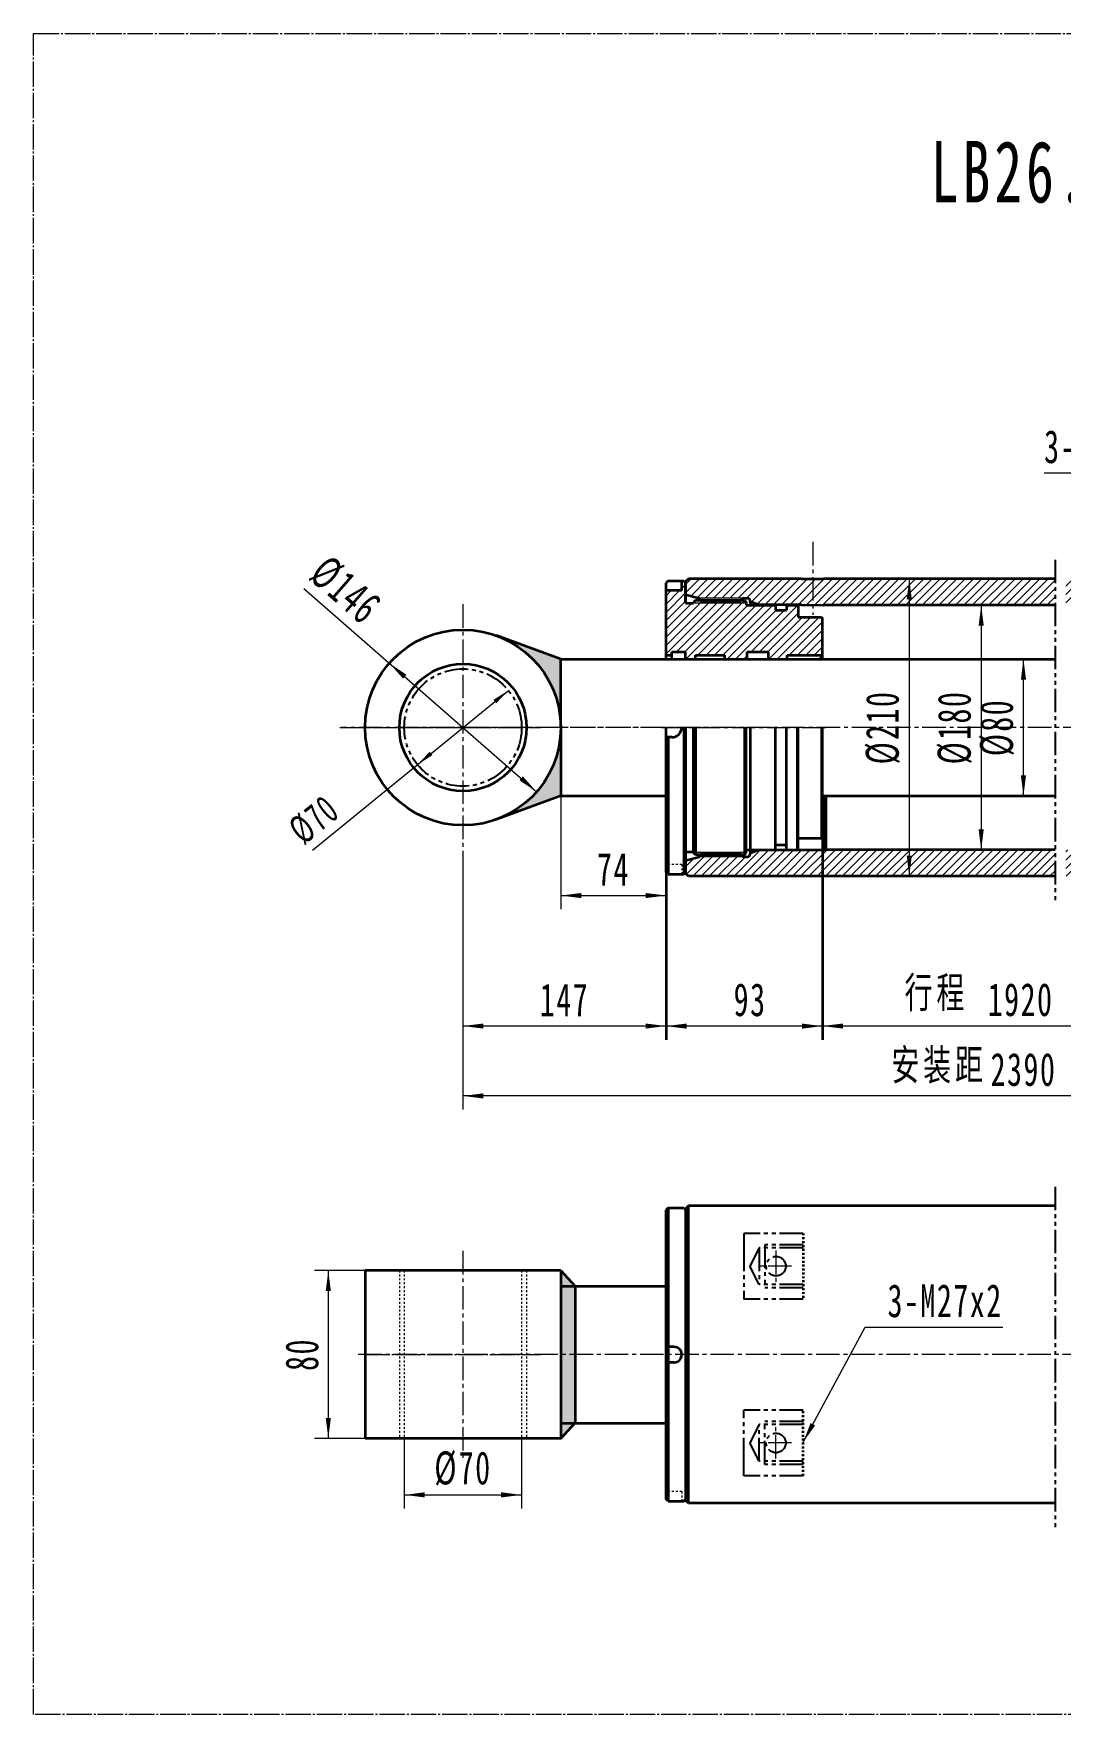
# Model space of a CAD drawing. Header units: millimetres. Extents: x -569 to 3326, y -244 to 615.
# Drawn here: x -569 to -44, y -244 to 615 of the extents above; entities that cross this region are included whole.
import ezdxf

# ---------------------------------------------------------------- set-up
doc = ezdxf.new("R2010")
doc.units = ezdxf.units.MM
for name, pattern in [('AD_LTYPE2 0 mm', [16, 13, -1, 1, -1]), ('双点画线', [22, 12, -2, 2, -2, 2, -2]), ('点画线', [18, 12, -2, 2, -2]), ('虚线', [2, 1, -1])]:
    doc.linetypes.add(name, pattern=pattern)
doc.layers.get('0').update_dxf_attribs({"lineweight": 35})
for name, color, linetype, lineweight in [('ACAD1轮廓实线层', 7, 'Continuous', 30), ('ACAD3中心线层', 1, 'AD_LTYPE2 0 mm', 0), ('EB0', 7, 'Continuous', 35), ('中心线层', 1, '点画线', 18), ('剖面线层', 4, 'Continuous', 18), ('尺寸线层', 3, 'Continuous', 18), ('细实线层', 7, 'Continuous', 18), ('虚线层', 6, '虚线', 18)]:
    doc.layers.add(name, color=color, linetype=linetype, lineweight=lineweight)
doc.styles.add('UserTxtStyle7', font='', dxfattribs={"width": 0.667})
doc.styles.add('标准', font='', dxfattribs={"width": 0.667})
doc.styles.get('UserTxtStyle7').set_extended_font_data('宋体')
doc.styles.get('标准').set_extended_font_data('宋体')
doc.dimstyles.new('标准', dxfattribs={"dimscale": 3.5, "dimtxt": 4.816406, "dimasz": 3, "dimexe": 2, "dimexo": 0, "dimgap": 1.465905, "dimtad": 1, "dimdec": 1, "dimdsep": 46, "dimtxsty": '标准', "dimblk": '_CAXARROW', "dimcen": 0, "dimdle": 3, "dimaunit": 1, "dimazin": 2, "dimtfac": 0.707107, "dimtdec": 3, "dimtmove": 0, "dimatfit": 3, "dimfxl": 1, "dimfrac": 2, "dimtolj": 1, "dimtzin": 0, "dimlwd": 18, "dimarcsym": 0})
pattern_1 = [(45, (0, 0), (-2.12132, 2.12132), [])]

# ---------------------------------------------------------------- blocks, each defined once
blk = doc.blocks.new('*X3')
at = {"layer": '尺寸线层', "linetype": 'Continuous', "lineweight": 18, "transparency": 16777216}
for points in [[(-245.35, 107.4), (-234.85, 106.09), (-234.85, 108.71)], [(-165.4, 107.4), (-175.9, 106.09), (-175.9, 108.71)]]:
    blk.add_hatch(color=0, dxfattribs=at).paths.add_polyline_path(points, flags=0)
at = {"layer": '尺寸线层', "color": 0, "linetype": 'Continuous', "lineweight": 35, "transparency": 16777216}
for p, q in [((-165.4, 204.05), (-165.4, 100.4)), ((-245.35, 186.05), (-245.35, 100.4))]:
    blk.add_line(p, q, dxfattribs=at)
at = {"layer": '尺寸线层', "color": 0, "linetype": 'Continuous', "lineweight": 18, "transparency": 16777216}
blk.add_line((-165.4, 107.4), (-245.35, 107.4), dxfattribs=at)
at = {"layer": '尺寸线层', "color": 0, "linetype": 'Continuous', "lineweight": 35, "transparency": 16777216, "insert": (-202.41, 120.82), "char_height": 16.857, "width": 33.7148, "attachment_point": 5, "line_spacing_factor": 1.15057, "style": '标准'}
blk.add_mtext('\\T1.1;93', dxfattribs=at)
blk = doc.blocks.new('_CAXARROW')
blk.add_hatch(color=0).paths.add_polyline_path([(0, 0), (-1, 0.125), (-1, -0.125)], flags=0)
blk = doc.blocks.new('*X6')
at = {"layer": '尺寸线层', "linetype": 'Continuous', "lineweight": 18, "transparency": 16777216}
for points in [[(-165.4, 107.44), (-154.9, 106.13), (-154.9, 108.75)], [(37.07, 107.44), (26.57, 106.13), (26.57, 108.75)]]:
    blk.add_hatch(color=0, dxfattribs=at).paths.add_polyline_path(points, flags=0)
at = {"layer": '尺寸线层', "color": 0, "linetype": 'Continuous', "transparency": 16777216}
for p, q in [((-165.4, 204.05), (-165.4, 100.44)), ((37.07, 199.55), (37.07, 100.44))]:
    blk.add_line(p, q, dxfattribs=at)
at = {"layer": '尺寸线层', "color": 0, "linetype": 'Continuous', "lineweight": 18, "transparency": 16777216}
blk.add_line((37.07, 107.44), (-165.4, 107.44), dxfattribs=at)
at = {"layer": '尺寸线层', "color": 0, "transparency": 16777216, "insert": (-64.16, 120.86), "char_height": 16.857, "width": 63.5155, "attachment_point": 5, "line_spacing_factor": 1.15057, "style": '标准'}
blk.add_mtext('\\T1.1;1920', dxfattribs=at)
blk = doc.blocks.new('*X8')
at = {"layer": '尺寸线层', "linetype": 'Continuous', "lineweight": 18, "transparency": 16777216}
for points in [[(-325.92, 279.01), (-333.61, 274.19), (-332.18, 272.45)], [(-372.43, 241.1), (-366.17, 247.66), (-364.74, 245.92)]]:
    blk.add_hatch(color=0, dxfattribs=at).paths.add_polyline_path(points, flags=0)
at = {"layer": '尺寸线层', "color": 0, "linetype": 'Continuous', "lineweight": 18, "transparency": 16777216}
blk.add_line((-426.12, 197.36), (-325.92, 279.01), dxfattribs=at)
at = {"layer": '尺寸线层', "color": 0, "linetype": 'Continuous', "lineweight": 35, "transparency": 16777216, "insert": (-425.26, 212.9), "char_height": 14.4492, "width": 41.9344, "attachment_point": 5, "rotation": 39.17413, "line_spacing_factor": 1.15057, "style": '标准'}
blk.add_mtext('\\T1.1;%%C70', dxfattribs=at)
blk = doc.blocks.new('*X9')
at = {"layer": '尺寸线层', "linetype": 'Continuous', "lineweight": 18, "transparency": 16777216}
for points in [[(-349.17, 107.44), (-338.67, 106.13), (-338.67, 108.75)], [(-245.35, 107.44), (-255.85, 106.13), (-255.85, 108.75)]]:
    blk.add_hatch(color=0, dxfattribs=at).paths.add_polyline_path(points, flags=0)
at = {"layer": '尺寸线层', "color": 0, "linetype": 'Continuous', "transparency": 16777216}
for p, q in [((-349.17, 197.05), (-349.17, 100.44)), ((-245.35, 186.05), (-245.35, 100.44))]:
    blk.add_line(p, q, dxfattribs=at)
at = {"layer": '尺寸线层', "color": 0, "linetype": 'Continuous', "lineweight": 18, "transparency": 16777216}
blk.add_line((-245.35, 107.44), (-349.17, 107.44), dxfattribs=at)
at = {"layer": '尺寸线层', "color": 0, "transparency": 16777216, "insert": (-297.26, 120.86), "char_height": 16.857, "width": 45.6752, "attachment_point": 5, "line_spacing_factor": 1.15057, "style": '标准'}
blk.add_mtext('\\T1.1;147', dxfattribs=at)
blk = doc.blocks.new('*X10')
at = {"layer": '尺寸线层', "linetype": 'Continuous', "lineweight": 18, "transparency": 16777216}
for points in [[(-349.17, 71.72), (-338.67, 70.41), (-338.67, 73.04)], [(223.82, 71.72), (213.32, 70.41), (213.32, 73.04)]]:
    blk.add_hatch(color=0, dxfattribs=at).paths.add_polyline_path(points, flags=0)
at = {"layer": '尺寸线层', "color": 0, "linetype": 'Continuous', "transparency": 16777216}
for p, q in [((-349.17, 197.05), (-349.17, 64.72)), ((223.82, 159.54), (223.82, 64.72))]:
    blk.add_line(p, q, dxfattribs=at)
at = {"layer": '尺寸线层', "color": 0, "linetype": 'Continuous', "lineweight": 18, "transparency": 16777216}
blk.add_line((223.82, 71.72), (-349.17, 71.72), dxfattribs=at)
at = {"layer": '尺寸线层', "color": 0, "transparency": 16777216, "insert": (-62.68, 85.14), "char_height": 16.857, "width": 65.5145, "attachment_point": 5, "line_spacing_factor": 1.15057, "style": '标准'}
blk.add_mtext('\\T1.1;2390', dxfattribs=at)
blk = doc.blocks.new('*X11')
at = {"layer": '尺寸线层', "linetype": 'Continuous', "lineweight": 18, "transparency": 16777216}
for points in [[(-84.29, 322.55), (-82.98, 312.05), (-85.6, 312.05)], [(-84.29, 197.55), (-82.98, 208.05), (-85.6, 208.05)]]:
    blk.add_hatch(color=0, dxfattribs=at).paths.add_polyline_path(points, flags=0)
at = {"layer": '尺寸线层', "color": 0, "linetype": 'Continuous', "transparency": 16777216}
for p, q in [((-83.93, 322.55), (-91.29, 322.55)), ((-87.91, 197.55), (-77.29, 197.55))]:
    blk.add_line(p, q, dxfattribs=at)
at = {"layer": '尺寸线层', "color": 0, "linetype": 'Continuous', "lineweight": 18, "transparency": 16777216}
blk.add_line((-84.29, 322.55), (-84.29, 197.55), dxfattribs=at)
at = {"layer": '尺寸线层', "color": 0, "transparency": 16777216, "insert": (-97.71, 260.05), "char_height": 16.8574, "width": 66.5139, "attachment_point": 5, "rotation": 90, "line_spacing_factor": 1.15057, "style": '标准'}
blk.add_mtext('\\T1.1;%%C180', dxfattribs=at)
blk = doc.blocks.new('*X12')
at = {"layer": '尺寸线层', "linetype": 'Continuous', "lineweight": 18, "transparency": 16777216}
for points in [[(-121.06, 336.05), (-119.74, 325.55), (-122.37, 325.55)], [(-121.06, 184.05), (-119.74, 194.55), (-122.37, 194.55)]]:
    blk.add_hatch(color=0, dxfattribs=at).paths.add_polyline_path(points, flags=0)
at = {"layer": '尺寸线层', "color": 0, "linetype": 'Continuous', "transparency": 16777216}
for p, q in [((-128.66, 336.05), (-114.06, 336.05)), ((-122.69, 184.05), (-114.06, 184.05))]:
    blk.add_line(p, q, dxfattribs=at)
at = {"layer": '尺寸线层', "color": 0, "linetype": 'Continuous', "lineweight": 18, "transparency": 16777216}
blk.add_line((-121.06, 336.05), (-121.06, 184.05), dxfattribs=at)
at = {"layer": '尺寸线层', "color": 0, "transparency": 16777216, "insert": (-134.48, 260.05), "char_height": 16.8574, "width": 66.5139, "attachment_point": 5, "rotation": 90, "line_spacing_factor": 1.15057, "style": '标准'}
blk.add_mtext('\\T1.1;%%C210', dxfattribs=at)
blk = doc.blocks.new('*X15')
at = {"layer": '尺寸线层', "linetype": 'Continuous', "lineweight": 18, "transparency": 16777216}
for points in [[(-386.84, 292.94), (-378.07, 287.02), (-379.79, 285.04)], [(-311.51, 227.17), (-318.56, 235.07), (-320.28, 233.09)]]:
    blk.add_hatch(color=0, dxfattribs=at).paths.add_polyline_path(points, flags=0)
at = {"layer": '尺寸线层', "color": 0, "linetype": 'Continuous', "lineweight": 18, "transparency": 16777216}
blk.add_line((-430.5, 331.05), (-311.51, 227.17), dxfattribs=at)
at = {"layer": '尺寸线层', "color": 0, "transparency": 16777216, "insert": (-409.17, 330.25), "char_height": 16.8574, "width": 66.389, "attachment_point": 5, "rotation": 318.8764, "line_spacing_factor": 1.15057, "style": '标准'}
blk.add_mtext('\\T1.1;%%C146', dxfattribs=at)
blk = doc.blocks.new('*X16')
at = {"layer": '尺寸线层', "linetype": 'Continuous', "lineweight": 18, "transparency": 16777216}
for points in [[(-417.99, -17.55), (-416.68, -28.05), (-419.3, -28.05)], [(-417.99, -103.36), (-416.68, -92.86), (-419.3, -92.86)]]:
    blk.add_hatch(color=0, dxfattribs=at).paths.add_polyline_path(points, flags=0)
at = {"layer": '尺寸线层', "color": 0, "linetype": 'Continuous', "transparency": 16777216}
for p, q in [((-399.17, -17.55), (-424.99, -17.55)), ((-399.17, -103.36), (-424.99, -103.36))]:
    blk.add_line(p, q, dxfattribs=at)
at = {"layer": '尺寸线层', "color": 0, "linetype": 'Continuous', "lineweight": 18, "transparency": 16777216}
blk.add_line((-417.99, -17.55), (-417.99, -103.36), dxfattribs=at)
at = {"layer": '尺寸线层', "color": 0, "transparency": 16777216, "insert": (-431.41, -60.46), "char_height": 16.857, "width": 33.7148, "attachment_point": 5, "rotation": 90, "line_spacing_factor": 1.15057, "style": '标准'}
blk.add_mtext('\\T1.1;80', dxfattribs=at)
blk = doc.blocks.new('*X17')
at = {"layer": '尺寸线层', "linetype": 'Continuous', "lineweight": 18, "transparency": 16777216}
for points in [[(-379.17, -132.23), (-368.67, -130.91), (-368.67, -133.54)], [(-319.17, -132.23), (-329.67, -130.91), (-329.67, -133.54)]]:
    blk.add_hatch(color=0, dxfattribs=at).paths.add_polyline_path(points, flags=0)
at = {"layer": '尺寸线层', "color": 0, "linetype": 'Continuous', "transparency": 16777216}
for p, q in [((-379.17, -103.36), (-379.17, -139.23)), ((-319.17, -103.36), (-319.17, -139.23))]:
    blk.add_line(p, q, dxfattribs=at)
at = {"layer": '尺寸线层', "color": 0, "linetype": 'Continuous', "lineweight": 18, "transparency": 16777216}
blk.add_line((-379.17, -132.23), (-319.17, -132.23), dxfattribs=at)
at = {"layer": '尺寸线层', "color": 0, "transparency": 16777216, "insert": (-349.17, -118.81), "char_height": 16.8574, "width": 48.9235, "attachment_point": 5, "line_spacing_factor": 1.15057, "style": '标准'}
blk.add_mtext('\\T1.1;%%C70', dxfattribs=at)
blk = doc.blocks.new('*X19')
at = {"layer": '尺寸线层', "linetype": 'Continuous'}
blk.add_hatch(color=0, dxfattribs=at).paths.add_polyline_path([(-72.58, -58.85), (-68.75, -48.99), (-66.44, -50.23)], flags=0)
at = {"layer": '尺寸线层', "color": 0, "linetype": 'Continuous'}
blk.add_line((-72.58, -58.85), (-40.83, 0), dxfattribs=at)
at = {"layer": '尺寸线层', "color": 0}
blk.add_line((-40.83, 0), (29.42, 0), dxfattribs=at)
at = {"layer": '尺寸线层', "color": 0, "insert": (0, 13.42), "char_height": 16.8574, "width": 117.6612, "attachment_point": 5, "line_spacing_factor": 1.15057, "style": '标准'}
blk.add_mtext('\\T1.1;3-M27x2', dxfattribs=at)
blk = doc.blocks.new('*X20')
at = {"layer": '尺寸线层', "linetype": 'Continuous'}
blk.add_hatch(color=0, dxfattribs=at).paths.add_polyline_path([(111.34, -38.73), (101.95, -33.86), (103.44, -31.69)], flags=0)
at = {"layer": '尺寸线层', "color": 0}
blk.add_line((55.11, 0), (-29.42, 0), dxfattribs=at)
at = {"layer": '尺寸线层', "color": 0, "linetype": 'Continuous'}
blk.add_line((111.34, -38.73), (55.11, 0), dxfattribs=at)
at = {"layer": '尺寸线层', "color": 0, "insert": (0, 13.42), "char_height": 16.8574, "width": 117.6612, "attachment_point": 5, "line_spacing_factor": 1.15057, "style": '标准'}
blk.add_mtext('\\T1.1;3-M27x2', dxfattribs=at)
blk = doc.blocks.new('*X27')
at = {"layer": '尺寸线层', "linetype": 'Continuous', "lineweight": 18, "transparency": 16777216}
for points in [[(-62.68, 295.05), (-63.99, 284.55), (-61.37, 284.55)], [(-62.68, 225.05), (-63.99, 235.55), (-61.37, 235.55)]]:
    blk.add_hatch(color=0, dxfattribs=at).paths.add_polyline_path(points, flags=0)
at = {"layer": '尺寸线层', "color": 0, "linetype": 'Continuous', "transparency": 16777216}
for p, q in [((-62.71, 295.05), (-55.68, 295.05)), ((-60.9, 225.05), (-69.68, 225.05))]:
    blk.add_line(p, q, dxfattribs=at)
at = {"layer": '尺寸线层', "color": 0, "linetype": 'Continuous', "lineweight": 18, "transparency": 16777216}
blk.add_line((-62.68, 225.05), (-62.68, 295.05), dxfattribs=at)
at = {"layer": '尺寸线层', "color": 0, "transparency": 16777216, "insert": (-76.1, 260.05), "char_height": 16.8574, "width": 48.9235, "attachment_point": 5, "rotation": 90, "line_spacing_factor": 1.15057, "style": '标准'}
blk.add_mtext('\\T1.1;%%C80', dxfattribs=at)
blk = doc.blocks.new('*X28')
at = {"layer": '尺寸线层', "linetype": 'Continuous', "lineweight": 18, "transparency": 16777216}
for points in [[(-299.17, 174.15), (-288.67, 175.46), (-288.67, 172.84)], [(-245.35, 174.15), (-255.85, 175.46), (-255.85, 172.84)]]:
    blk.add_hatch(color=0, dxfattribs=at).paths.add_polyline_path(points, flags=0)
at = {"layer": '尺寸线层', "color": 0, "linetype": 'Continuous', "transparency": 16777216}
for p, q in [((-299.17, 260.05), (-299.17, 167.15)), ((-245.35, 260.05), (-245.35, 167.15))]:
    blk.add_line(p, q, dxfattribs=at)
at = {"layer": '尺寸线层', "color": 0, "linetype": 'Continuous', "lineweight": 18, "transparency": 16777216}
blk.add_line((-299.17, 174.15), (-245.35, 174.15), dxfattribs=at)
at = {"layer": '尺寸线层', "color": 0, "transparency": 16777216, "insert": (-272.26, 187.57), "char_height": 16.857, "width": 33.7148, "attachment_point": 5, "line_spacing_factor": 1.15057, "style": '标准'}
blk.add_mtext('\\T1.1;74', dxfattribs=at)

msp = doc.modelspace()

# ---------------------------------------------------------------- hatches: boundary and pattern name
at = {"layer": 'EB0'}
h = msp.add_hatch(color=256, dxfattribs=at)
edge = h.paths.add_edge_path(flags=0)
edge.add_arc((-349.17, 260.05), 50, 0, 36.21167)
edge.add_arc((-349.17, 260.05), 50, 36.21167, 69.98404)
edge.add_line((-332.06, 307.03), (-299.17, 295.05))
edge.add_line((-299.17, 295.05), (-299.17, 260.05))
edge = h.paths.add_edge_path(flags=0)
edge.add_arc((-349.17, 260.05), 50, 290.01596, 318.31329)
edge.add_arc((-349.17, 260.05), 50, 318.31329, 360)
edge.add_line((-299.17, 260.05), (-299.17, 225.05))
edge.add_line((-299.17, 225.05), (-332.06, 213.08))
h = msp.add_hatch(color=256, dxfattribs=at)
h.paths.add_polyline_path([(-299.17, -103.36), (-299.17, -97.31), (-299.17, -95.5), (-291.94, -95.5)], flags=0)
h.paths.add_polyline_path([(-299.17, -95.5), (-299.17, -81.28), (-299.17, -60.46), (-291.84, -60.46), (-291.84, -95.41), (-291.94, -95.5)], flags=0)
h.paths.add_polyline_path([(-299.17, -60.46), (-299.17, -29.17), (-299.17, -25.5), (-291.84, -25.5), (-291.84, -60.46)], flags=0)
h.paths.add_polyline_path([(-299.17, -25.5), (-299.17, -23.29), (-299.17, -17.55), (-291.84, -25.5)], flags=0)
at = {"layer": '剖面线层'}
h = msp.add_hatch(dxfattribs=at)
h.set_pattern_fill('无图案', color=256, scale=3, angle=45, style=0, pattern_type=0)
h.set_pattern_definition(pattern_1)
edge = h.paths.add_edge_path(flags=0)
edge.add_line((-235.35, 186.05), (-235.35, 188.82))
edge.add_line((-235.35, 188.82), (-235.35, 192.13))
edge.add_line((-235.35, 192.13), (-228.42, 193.98))
edge.add_line((-228.42, 193.98), (-205.64, 193.98))
edge.add_line((-205.64, 193.98), (-203.78, 193.98))
edge.add_arc((-203.78, 195.41), 1.43, 270, 360)
edge.add_line((-202.35, 195.41), (-202.35, 195.74))
edge.add_line((-202.35, 195.74), (-198.04, 197.3))
edge.add_line((-198.04, 197.3), (-164.35, 197.3))
edge.add_line((-164.35, 197.3), (-163.66, 197.55))
edge.add_line((-163.66, 197.55), (-46.52, 197.55))
edge.add_line((-46.52, 197.55), (-46.52, 184.05))
edge.add_line((-46.52, 184.05), (-233.92, 184.05))
edge.add_line((-233.92, 184.05), (-235.35, 185.48))
edge.add_line((-235.35, 185.48), (-235.35, 186.05))
edge = h.paths.add_edge_path(flags=0)
edge.add_line((-41.11, 184.05), (-41.11, 193.2))
edge.add_line((-41.11, 193.2), (-41.11, 197.55))
edge.add_line((-41.11, 197.55), (71.07, 197.55))
edge.add_line((71.07, 197.55), (74.57, 197.55))
edge.add_line((74.57, 197.55), (89.57, 197.55))
edge.add_line((89.57, 197.55), (93.07, 197.55))
edge.add_line((93.07, 197.55), (119.82, 197.55))
edge.add_line((119.82, 197.55), (123.82, 197.55))
edge.add_line((123.82, 197.55), (123.82, 195.55))
edge.add_line((123.82, 195.55), (123.82, 195.41))
edge.add_line((123.82, 195.41), (121.25, 195.41))
edge.add_arc((121.25, 193.41), 2, 90, 165)
edge.add_line((119.32, 193.93), (116.67, 184.05))
edge.add_line((116.67, 184.05), (-41.11, 184.05))
edge = h.paths.add_edge_path(flags=0)
edge.add_line((116.04, 322.55), (116.04, 326.59))
edge.add_line((116.04, 326.59), (116.04, 336.05))
edge.add_line((116.04, 336.05), (116.04, 336.11))
edge.add_line((116.04, 336.11), (116.67, 336.05))
edge.add_line((116.67, 336.05), (119.32, 326.18))
edge.add_arc((121.25, 326.7), 2, 195, 270)
edge.add_line((121.25, 324.7), (123.82, 324.7))
edge.add_line((123.82, 324.7), (123.82, 324.55))
edge.add_line((123.82, 324.55), (123.82, 322.55))
edge.add_line((123.82, 322.55), (119.82, 322.55))
edge.add_line((119.82, 322.55), (116.04, 322.55))
h.paths.add_polyline_path([(-41.11, 322.55), (-41.11, 329.12), (-41.11, 336.05), (88.66, 336.05), (101.39, 336.05), (101.39, 335.05), (101.39, 322.55), (78.07, 322.55), (74.57, 322.55), (59.57, 322.55), (56.07, 322.55)], flags=0)
h.paths.add_polyline_path([(-170.41, 322.68), (-170.41, 330.7), (-170.41, 336.05), (-164.64, 336.05), (-46.52, 336.05), (-46.52, 322.55), (-164.64, 322.55)], flags=0)
h = msp.add_hatch(dxfattribs=at)
h.set_pattern_fill('无图案', color=256, scale=3, angle=45, style=0, pattern_type=0)
h.set_pattern_definition(pattern_1)
edge = h.paths.add_edge_path(flags=0)
edge.add_line((-235.35, 327.98), (-235.35, 333.41))
edge.add_line((-235.35, 333.41), (-235.35, 334.05))
edge.add_line((-235.35, 334.05), (-235.35, 334.63))
edge.add_line((-235.35, 334.63), (-233.92, 336.05))
edge.add_line((-233.92, 336.05), (-176.07, 336.05))
edge.add_line((-176.07, 336.05), (-170.41, 336.05))
edge.add_line((-170.41, 336.05), (-170.41, 322.68))
edge.add_line((-170.41, 322.68), (-176.07, 322.8))
edge.add_line((-176.07, 322.8), (-198.04, 322.8))
edge.add_line((-198.04, 322.8), (-202.35, 324.37))
edge.add_line((-202.35, 324.37), (-202.35, 324.7))
edge.add_arc((-203.78, 324.7), 1.43, 0, 90)
edge.add_line((-203.78, 326.13), (-205.64, 326.13))
edge.add_line((-205.64, 326.13), (-228.42, 326.13))
edge.add_line((-228.42, 326.13), (-235.35, 327.98))
at = {"layer": '剖面线层', "linetype": 'Continuous', "lineweight": 18}
h = msp.add_hatch(dxfattribs=at)
h.set_pattern_fill('无图案', color=256, scale=3, angle=45, style=0, pattern_type=0)
h.set_pattern_definition(pattern_1)
edge = h.paths.add_edge_path(flags=0)
edge.add_line((-165.9, 316.55), (-177.9, 316.55))
edge.add_line((-165.4, 316.05), (-165.9, 316.55))
edge.add_line((-165.4, 295.55), (-165.4, 316.05))
edge.add_line((-165.9, 295.05), (-165.4, 295.55))
edge.add_line((-168.4, 295.05), (-165.9, 295.05))
edge.add_line((-168.4, 297.05), (-168.4, 295.05))
edge.add_line((-183.4, 297.05), (-168.4, 297.05))
edge.add_line((-183.4, 295.05), (-183.4, 297.05))
edge.add_line((-192.93, 295.05), (-183.4, 295.05))
edge.add_line((-192.93, 298.81), (-192.93, 295.05))
edge.add_line((-203.93, 298.81), (-192.93, 298.81))
edge.add_line((-203.93, 295.05), (-203.93, 298.81))
edge.add_line((-215.28, 295.05), (-203.93, 295.05))
edge.add_line((-215.28, 297.05), (-215.28, 295.05))
edge.add_line((-230.28, 297.05), (-215.28, 297.05))
edge.add_line((-230.28, 295.05), (-230.28, 297.05))
edge.add_line((-235.35, 295.05), (-230.28, 295.05))
edge.add_line((-235.35, 298.81), (-235.35, 295.05))
edge.add_line((-242.35, 298.81), (-235.35, 298.81))
edge.add_line((-242.35, 296.93), (-242.35, 298.81))
edge.add_line((-245.35, 296.93), (-242.35, 296.93))
edge.add_line((-245.35, 330.05), (-245.35, 296.93))
edge.add_line((-237.35, 330.05), (-245.35, 330.05))
edge.add_line((-237.35, 335.05), (-237.35, 330.05))
edge.add_line((-236.35, 335.05), (-237.35, 335.05))
edge.add_line((-235.35, 334.05), (-236.35, 335.05))
edge.add_line((-235.35, 327.98), (-235.35, 334.05))
edge.add_line((-235.35, 323.55), (-235.35, 327.98))
edge.add_line((-231.35, 323.55), (-235.35, 323.55))
edge.add_line((-231.35, 324.05), (-231.35, 323.55))
edge.add_line((-230.35, 325.05), (-231.35, 324.05))
edge.add_line((-227.35, 325.05), (-230.35, 325.05))
edge.add_line((-207.02, 325.05), (-227.35, 325.05))
edge.add_line((-205.35, 325.05), (-207.02, 325.05))
edge.add_line((-204.35, 324.05), (-205.35, 325.05))
edge.add_line((-204.35, 322.55), (-204.35, 324.05))
edge.add_line((-202.35, 322.55), (-204.35, 322.55))
edge.add_line((-189.35, 322.55), (-202.35, 322.55))
edge.add_line((-189.35, 320.05), (-189.35, 322.55))
edge.add_line((-183.75, 320.05), (-189.35, 320.05))
edge.add_line((-183.75, 322.55), (-183.75, 320.05))
edge.add_line((-178.4, 322.55), (-183.75, 322.55))
edge.add_line((-177.9, 322.05), (-178.4, 322.55))
edge.add_line((-177.9, 316.55), (-177.9, 322.05))

# ---------------------------------------------------------------- linework, layer by layer
at = {"layer": 'ACAD3中心线层', "linetype": 'AD_LTYPE2 0 mm', "lineweight": 0}
for p, q in [((-411.45, 260.05), (-309.5, 260.05)), ((-399.49, -60.46), (-309.5, -60.46))]:
    msp.add_line(p, q, dxfattribs=at)
at = {"layer": 'ACAD3中心线层'}
msp.add_lwpolyline([(-568.61, 614.78), (677.12, 614.78), (677.12, -244.45), (-568.61, -244.45)], close=True, dxfattribs=at)
at = {"layer": 'EB0', "linetype": '双点画线', "lineweight": 25}
for p, q in [((-46.52, 345.85), (-46.52, 171.07)), ((-46.52, 25.29), (-46.52, -149.49)), ((-205.53, 1.47), (-205.53, -9.62)), ((-175.31, 1.47), (-205.53, 1.47)), ((-205.53, -5.93), (-205.53, -32.13)), ((-197.72, -5.93), (-202.57, -15.33)), ((-175.31, -5.93), (-197.72, -5.93)), ((-197.72, -5.93), (-197.72, -24.74)), ((-194.9, -4.33), (-194.9, -26.33)), ((-175.31, -4.33), (-194.9, -4.33)), ((-197.72, -24.74), (-202.57, -15.33)), ((-175.31, -24.74), (-197.72, -24.74)), ((-175.31, -32.13), (-205.53, -32.13)), ((-175.31, -26.33), (-194.9, -26.33)), ((-175.31, -88.88), (-205.53, -88.88)), ((-205.53, -115.08), (-205.53, -88.88)), ((-197.72, -96.27), (-202.57, -105.68)), ((-175.31, -96.27), (-197.72, -96.27)), ((-197.72, -115.08), (-197.72, -96.27)), ((-194.9, -116.68), (-194.9, -94.68)), ((-175.31, -94.68), (-194.9, -94.68)), ((-205.53, -122.48), (-205.53, -111.39)), ((-197.72, -115.08), (-202.57, -105.68)), ((-175.31, -115.08), (-197.72, -115.08)), ((-175.31, -116.68), (-194.9, -116.68)), ((-175.31, -122.48), (-205.53, -122.48))]:
    msp.add_line(p, q, dxfattribs=at)
at = {"layer": 'EB0', "linetype": 'Continuous', "lineweight": 35}
for p, q in [((-233.92, 336.05), (-235.35, 334.63)), ((-176.07, 336.05), (-233.92, 336.05)), ((-46.52, 336.05), (-164.64, 336.05)), ((-235.35, 334.63), (-235.35, 323.55)), ((-235.35, 327.98), (-228.42, 326.13)), ((-205.35, 325.05), (-230.35, 325.05)), ((-228.42, 326.13), (-226.67, 324.37)), ((-207.07, 324.37), (-226.67, 324.37)), ((-205.64, 326.13), (-203.78, 326.13)), ((-204.35, 324.05), (-204.35, 322.55)), ((-198.04, 322.8), (-202.46, 324.41)), ((-202.35, 324.7), (-202.35, 322.55)), ((-176.07, 322.8), (-198.04, 322.8)), ((-189.35, 322.55), (-189.35, 320.05)), ((-189.35, 320.05), (-183.75, 320.05)), ((-183.75, 322.55), (-183.75, 320.05)), ((-46.52, 322.55), (-164.64, 322.55)), ((-235.35, 296.05), (-235.35, 295.05)), ((-230.28, 295.05), (-230.28, 297.05)), ((-183.4, 295.05), (-183.4, 297.05)), ((-235.35, 260.05), (-235.35, 185.48)), ((-204.35, 196.05), (-204.35, 260.05)), ((-202.35, 260.05), (-202.35, 195.41)), ((-189.35, 197.55), (-189.35, 260.05)), ((-183.75, 197.55), (-183.75, 260.05)), ((-164.35, 225.05), (-164.35, 197.3)), ((-163.66, 225.05), (-163.66, 197.55)), ((-189.35, 200.05), (-183.75, 200.05)), ((-235.35, 192.13), (-228.42, 193.98)), ((-205.35, 195.05), (-230.35, 195.05)), ((-228.42, 193.98), (-226.67, 195.74)), ((-207.07, 195.74), (-226.67, 195.74)), ((-205.64, 193.98), (-203.78, 193.98)), ((-198.04, 197.3), (-202.46, 195.7)), ((-164.35, 197.3), (-198.04, 197.3)), ((-164.35, 197.3), (-164.64, 197.3)), ((-164.35, 197.3), (-163.66, 197.55)), ((-46.52, 197.55), (-163.66, 197.55)), ((-233.92, 184.05), (-235.35, 185.48)), ((-46.52, 184.05), (-233.92, 184.05)), ((-233.92, 15.5), (-235.35, 14.07)), ((-235.35, 14.07), (-235.35, -135.08)), ((-233.92, -136.5), (-233.92, 15.5)), ((-46.52, 15.5), (-233.92, 15.5)), ((-241.36, -56.5), (-244.35, -56.5)), ((-241.35, -64.5), (-244.35, -64.5)), ((-233.92, -136.5), (-235.35, -135.08)), ((-46.52, -136.5), (-233.92, -136.5))]:
    msp.add_line(p, q, dxfattribs=at)
at = {"layer": 'EB0'}
for p, q in [((-176.07, 336.05), (-164.64, 336.05)), ((-244.35, 335.05), (-245.35, 334.05)), ((-237.35, 330.05), (-245.35, 330.05)), ((-244.35, 335.05), (-236.35, 335.05)), ((-237.35, 330.05), (-237.35, 335.05)), ((-236.35, 335.05), (-235.35, 334.05)), ((-235.35, 323.55), (-235.35, 334.05)), ((-235.35, 323.55), (-231.35, 323.55)), ((-230.35, 325.05), (-231.35, 324.05)), ((-231.35, 324.05), (-231.35, 323.55)), ((-205.35, 325.05), (-204.35, 324.05)), ((-204.35, 322.55), (-189.35, 322.55)), ((-183.75, 322.55), (-178.4, 322.55)), ((-177.9, 322.05), (-178.4, 322.55)), ((-177.9, 322.05), (-177.9, 316.55)), ((-176.07, 322.8), (-164.64, 322.55)), ((-177.9, 316.55), (-165.9, 316.55)), ((-165.9, 316.55), (-165.4, 316.05)), ((-165.4, 295.05), (-165.4, 316.05)), ((-299.17, 295.05), (-332.06, 307.03)), ((-299.17, 295.05), (-46.52, 295.05)), ((-299.17, 260.05), (-299.17, 295.05)), ((-242.35, 296.93), (-245.35, 296.93)), ((-242.35, 298.81), (-235.35, 298.81)), ((-242.35, 295.05), (-242.35, 298.81)), ((-235.35, 295.05), (-235.35, 298.81)), ((-230.28, 297.05), (-215.28, 297.05)), ((-215.28, 295.05), (-215.28, 297.05)), ((-203.93, 298.81), (-192.93, 298.81)), ((-203.93, 295.05), (-203.93, 298.81)), ((-192.93, 295.05), (-192.93, 298.81)), ((-192.93, 295.05), (-183.4, 295.05)), ((-183.4, 297.05), (-165.4, 297.05)), ((-168.4, 295.05), (-165.9, 295.05)), ((-165.9, 295.05), (-165.4, 295.55)), ((-299.17, 260.05), (-299.17, 225.05)), ((-236.35, 260.05), (-236.35, 185.05)), ((-231.35, 196.05), (-231.35, 260.05)), ((-230.35, 260.05), (-230.35, 195.05)), ((-205.35, 260.05), (-205.35, 195.05)), ((-178.4, 260.05), (-178.4, 197.55)), ((-177.9, 211.05), (-177.9, 260.05)), ((-177.9, 198.05), (-177.9, 260.05)), ((-165.9, 260.05), (-165.9, 203.55)), ((-165.4, 204.05), (-165.4, 260.05)), ((-242.35, 255.05), (-245.35, 255.05)), ((-244.35, 255.05), (-244.35, 185.05)), ((-299.17, 225.05), (-332.06, 213.08)), ((-299.17, 225.05), (-245.35, 225.05)), ((-165.4, 225.05), (-46.52, 225.05)), ((-178.4, 197.55), (-177.9, 198.05)), ((-177.9, 203.55), (-165.9, 203.55)), ((-165.9, 203.55), (-165.4, 204.05)), ((-235.35, 196.55), (-231.35, 196.55)), ((-230.35, 195.05), (-231.35, 196.05)), ((-205.35, 195.05), (-204.35, 196.05)), ((-204.35, 197.55), (-189.35, 197.55)), ((-183.75, 197.55), (-178.4, 197.55)), ((-244.35, 185.05), (-245.35, 186.05)), ((-244.35, 185.05), (-236.35, 185.05)), ((-236.35, 185.05), (-235.35, 186.05)), ((-244.35, 14.5), (-245.35, 13.5)), ((-244.35, 14.5), (-236.35, 14.5)), ((-244.35, 14.5), (-244.35, -135.5)), ((-236.35, 14.5), (-235.35, 13.5)), ((-299.17, -17.55), (-291.84, -25.5)), ((-299.17, -25.5), (-245.35, -25.5)), ((-291.84, -25.5), (-291.84, -95.41)), ((-299.17, -103.36), (-291.84, -95.41)), ((-299.17, -95.5), (-245.35, -95.5)), ((-244.35, -135.5), (-245.35, -134.5)), ((-244.35, -135.5), (-236.35, -135.5)), ((-236.35, -135.5), (-235.35, -134.5))]:
    msp.add_line(p, q, dxfattribs=at)
at = {"layer": 'EB0', "linetype": '虚线'}
for p, q in [((-175.31, 1.47), (-175.31, -32.13)), ((-175.31, -122.48), (-175.31, -88.88))]:
    msp.add_line(p, q, dxfattribs=at)
at = {"layer": 'EB0', "color": 7}
for p, q in [((-399.17, -17.55), (-399.17, -103.36)), ((-299.17, -17.55), (-399.17, -17.55)), ((-299.17, -17.55), (-299.17, -103.36)), ((-299.17, -103.36), (-399.17, -103.36))]:
    msp.add_line(p, q, dxfattribs=at)
at = {"layer": 'EB0'}
msp.add_circle((-349.17, 260.05), 50, dxfattribs=at)
at = {"layer": 'EB0', "linetype": 'Continuous', "lineweight": 35}
msp.add_circle((-349.17, 260.05), 32.5, dxfattribs=at)
at = {"layer": 'EB0', "linetype": '双点画线', "lineweight": 25}
for centre, radius in [((-349.17, 260.05), 30), ((-189.19, -15.33), 5), ((-189.19, -105.68), 5)]:
    msp.add_circle(centre, radius, dxfattribs=at)
at = {"layer": 'EB0', "linetype": 'Continuous', "lineweight": 35}
for centre, radius, start, end in [((-205.64, 324.7), 1.43, 90, 180), ((-203.78, 324.7), 1.43, 0, 90), ((-205.64, 195.41), 1.43, 180, 270), ((-203.78, 195.41), 1.43, 270, 360), ((-241.35, -60.5), 4, 269.99997, 90.16595)]:
    msp.add_arc(centre, radius, start, end, dxfattribs=at)
at = {"layer": 'EB0'}
msp.add_arc((-242.35, 260.05), 5, 270, 0, dxfattribs=at)
at = {"layer": '中心线层', "linetype": '点画线', "lineweight": 18}
for p, q in [((-170.41, 354.91), (-170.41, 317.63)), ((-349.17, 323.05), (-349.17, 197.05)), ((-412.17, 260.05), (-343.18, 260.05)), ((-412.17, 260.05), (-386.17, 260.05)), ((-191.39, 260.05), (-375.34, 260.05)), ((-247.75, 260.05), (-162.51, 260.05)), ((-189.19, -7.33), (-189.19, -23.33)), ((-181.19, -15.33), (-197.19, -15.33)), ((365.34, -60.46), (-403.45, -60.46)), ((-189.19, -113.68), (-189.19, -97.68)), ((-181.19, -105.68), (-197.19, -105.68))]:
    msp.add_line(p, q, dxfattribs=at)
at = {"layer": '中心线层', "linetype": '点画线', "lineweight": 15}
msp.add_line((131.62, 260.05), (-411.45, 260.05), dxfattribs=at)
at = {"layer": '中心线层'}
msp.add_line((-349.17, -7.55), (-349.17, -113.36), dxfattribs=at)
at = {"layer": '剖面线层', "color": 7, "linetype": 'Continuous', "lineweight": 35}
for p, q in [((-245.35, 295.05), (-245.35, 334.05)), ((-245.35, 186.05), (-245.35, 260.05)), ((-245.35, -25.5), (-245.35, 13.5)), ((-245.35, -134.5), (-245.35, -25.5))]:
    msp.add_line(p, q, dxfattribs=at)
at = {"layer": '细实线层', "linetype": 'Continuous', "lineweight": 18}
for p, q in [((-230.83, 323.85), (-204.87, 323.85)), ((-203.78, 326.13), (-228.42, 326.13)), ((-230.83, 196.25), (-204.87, 196.25)), ((-203.78, 193.98), (-228.42, 193.98))]:
    msp.add_line(p, q, dxfattribs=at)
at = {"layer": '细实线层', "linetype": 'Continuous', "lineweight": 35}
for p, q in [((-235.35, 295.05), (-230.28, 295.05)), ((-215.28, 295.05), (-203.93, 295.05))]:
    msp.add_line(p, q, dxfattribs=at)
at = {"layer": '虚线层', "linetype": '虚线', "lineweight": 18}
for p, q in [((-237.35, 190.05), (-245.35, 190.05)), ((-237.35, 190.05), (-237.35, 185.05)), ((-381.67, -17.55), (-381.67, -103.36)), ((-379.17, -17.55), (-379.17, -103.36)), ((-319.17, -17.55), (-319.17, -103.36)), ((-316.67, -17.55), (-316.67, -103.36)), ((-237.35, -130.5), (-245.35, -130.5)), ((-237.35, -130.5), (-237.35, -135.5))]:
    msp.add_line(p, q, dxfattribs=at)

# ---------------------------------------------------------------- block references
at = {"layer": '尺寸线层'}
for name, p in [('*X20', (-22.69, 390.11)), ('*X19', (-102.73, -46.51))]:
    msp.add_blockref(name, p, dxfattribs=at)

# ---------------------------------------------------------------- texts
at = {"layer": 'ACAD1轮廓实线层', "linetype": 'Continuous', "lineweight": 18, "insert": (-110.07, 559.93), "char_height": 31.4415, "width": 421.8358, "attachment_point": 1, "line_spacing_factor": 1.15057, "style": 'UserTxtStyle7'}
msp.add_mtext('{\\T1.137;LB26.81000举升油缸 }', dxfattribs=at)
at = {"layer": '尺寸线层', "linetype": 'Continuous', "lineweight": 18, "char_height": 15.7208, "width": 107.3719, "attachment_point": 1, "line_spacing_factor": 1.15057, "style": 'UserTxtStyle7'}
for s, insert in [('{\\T1.137;行程\\P }', (-123.46, 132.52)), ('{\\T1.137;安装距\\P }', (-130.21, 95.5))]:
    msp.add_mtext(s, dxfattribs=dict(at, insert=insert))

# ---------------------------------------------------------------- dimensions: what is measured, and where the dimension line sits
at = {"layer": '尺寸线层'}
dim = msp.add_diameter_dim_2p(p1=(-311.51, 227.17), p2=(-386.84, 292.94), text='%%C146', dimstyle='标准', override={"dimsah": 1, "dimtfill": 1, "dimtzin": 0}, dxfattribs=at)
dim.commit()
dim.dimension.update_dxf_attribs({"geometry": '*X15', "text_midpoint": (-417.99, 320.14), "dimtype": 163})
for base, p1, p2, angle, text, override, picture, middle in [((-121.06, 184.05), (-128.66, 336.05), (-122.69, 184.05), 270, '%%C210', {"dimsah": 1, "dimtfac": 1, "dimtfill": 1, "dimtzin": 0}, '*X12', (-134.48, 260.05)), ((-84.29, 197.55), (-83.93, 322.55), (-87.91, 197.55), 270, '%%C180', {"dimsah": 1, "dimtfac": 1, "dimtfill": 1, "dimtzin": 0}, '*X11', (-97.71, 260.05)), ((-62.68, 295.05), (-60.9, 225.05), (-62.71, 295.05), 90, '%%C80', {"dimsah": 1, "dimtfill": 1, "dimtzin": 0}, '*X27', (-76.1, 260.05)), ((-349.17, 107.44), (-245.35, 186.05), (-349.17, 197.05), 180, '147', {"dimsah": 1, "dimtfac": 1, "dimtfill": 1, "dimtzin": 0}, '*X9', (-297.26, 120.86)), ((-349.17, 71.72), (223.82, 159.54), (-349.17, 197.05), 180, '2390', {"dimsah": 1, "dimtfac": 1, "dimtfill": 1, "dimtzin": 0}, '*X10', (-62.68, 85.14)), ((-417.99, -103.36), (-399.17, -17.55), (-399.17, -103.36), 270, '80', {"dimsah": 1, "dimtfill": 1, "dimtzin": 0}, '*X16', (-431.41, -60.46))]:
    dim = msp.add_linear_dim(base=base, p1=p1, p2=p2, angle=angle, text=text, dimstyle='标准', override=override, dxfattribs=at)
    dim.commit()
    dim.dimension.update_dxf_attribs({"geometry": picture, "text_midpoint": middle})
at = {"layer": '尺寸线层', "linetype": 'Continuous', "lineweight": 35}
dim = msp.add_diameter_dim_2p(p1=(-325.92, 279.01), p2=(-372.43, 241.1), text='%%C70', dimstyle='标准', override={"dimpost": '%%C<>', "dimsah": 1, "dimtmove": 2, "dimtfill": 1}, dxfattribs=at)
dim.commit()
dim.dimension.update_dxf_attribs({"geometry": '*X8', "text_midpoint": (-417.99, 203.98), "dimtype": 163})
at = {"layer": '尺寸线层'}
for base, p1, p2, text, override, picture, middle in [((-245.35, 174.15), (-299.17, 260.05), (-245.35, 260.05), '74', {"dimsah": 1, "dimtfill": 1, "dimtzin": 0}, '*X28', (-272.26, 187.57)), ((-165.4, 107.44), (37.07, 199.55), (-165.4, 204.05), '1920', {"dimsah": 1, "dimtfac": 1, "dimtfill": 1, "dimtzin": 0}, '*X6', (-64.16, 120.86)), ((-319.17, -132.23), (-379.17, -103.36), (-319.17, -103.36), '%%C70', {"dimsah": 1, "dimtfill": 1, "dimtzin": 0}, '*X17', (-349.17, -118.81))]:
    dim = msp.add_linear_dim(base=base, p1=p1, p2=p2, text=text, dimstyle='标准', override=override, dxfattribs=at)
    dim.commit()
    dim.dimension.update_dxf_attribs({"geometry": picture, "text_midpoint": middle})
at = {"layer": '尺寸线层', "linetype": 'Continuous', "lineweight": 35}
dim = msp.add_linear_dim(base=(-245.35, 107.4), p1=(-165.4, 204.05), p2=(-245.35, 186.05), text='93', dimstyle='标准', override={"dimsah": 1, "dimtfill": 1, "dimtzin": 0}, dxfattribs=at)
dim.commit()
dim.dimension.update_dxf_attribs({"geometry": '*X3', "text_midpoint": (-202.41, 120.82), "dimtype": 160})

doc.saveas('drawing.dxf')
